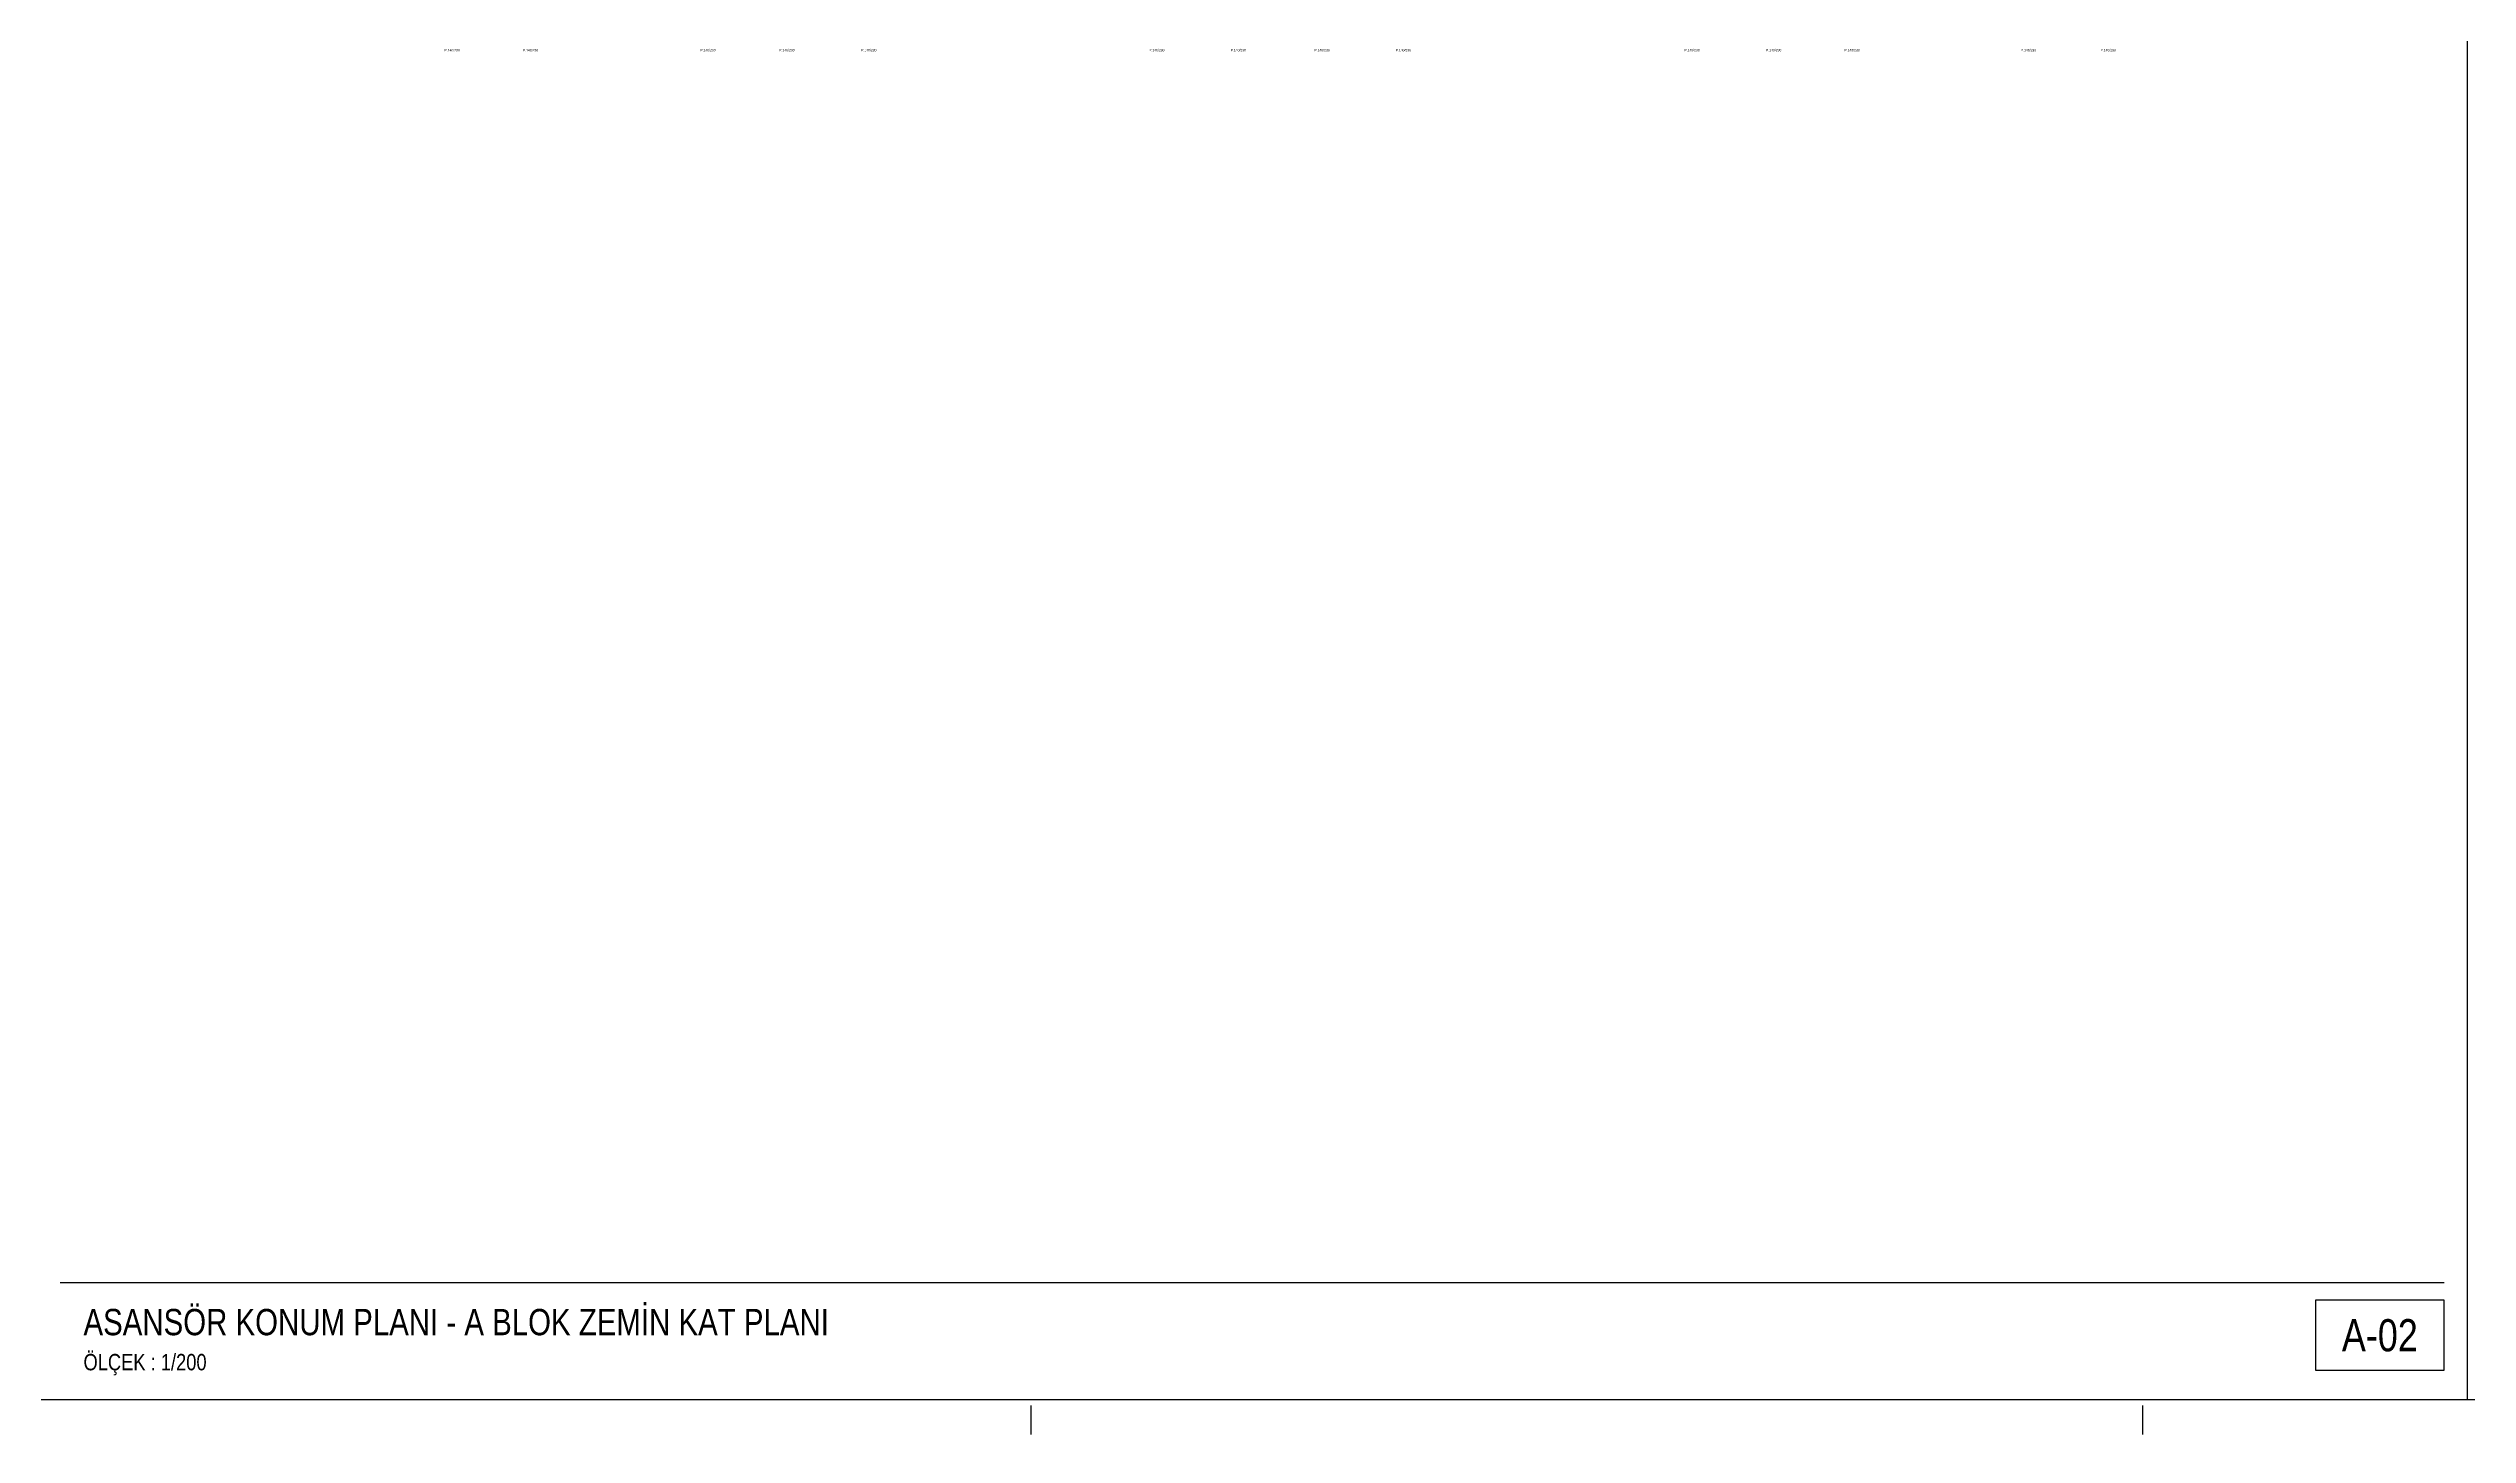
# Model space of a CAD drawing. Header units: centimetres. Extents: x 0 to 12847, y -30 to 2970.
# Drawn here: x 1160 to 3228, y -30 to 1155 of the extents above; entities that cross this region are included whole.
import ezdxf
from ezdxf.enums import TextEntityAlignment as Align

# ---------------------------------------------------------------- set-up
doc = ezdxf.new("R2010")
doc.units = ezdxf.units.CM
doc.linetypes.add('CENTER', pattern=[40, 25, -5, 5, -5])
for name, color, linetype in [('SCOTT-ANTET', 4, 'CONTINUOUS'), ('SCOTT-BASLIK', 5, 'CONTINUOUS'), ('SCOTT-CERCEVE', 7, 'CONTINUOUS'), ('SCOTT-EKSEN', 8, 'CENTER'), ('SCOTT-MIMARI', 8, 'CONTINUOUS')]:
    doc.layers.add(name, color=color, linetype=linetype)
doc.styles.get("Standard").update_dxf_attribs({"font": 'arial.ttf', "width": 0.8})

msp = doc.modelspace()

# ---------------------------------------------------------------- linework, layer by layer
at = {"layer": 'SCOTT-ANTET'}
msp.add_line((1170, 100), (3207.7, 100), dxfattribs=at)
msp.add_lwpolyline([(3097.7, 25), (3207.7, 25), (3207.7, 85), (3097.7, 85)], close=True, dxfattribs=at)
at = {"layer": 'SCOTT-CERCEVE'}
msp.add_line((3227.7, 0), (3227.7, 2970), dxfattribs=at)
for points in [[(0, 0), (12846.6, 0), (12846.6, 2970), (0, 2970)], [(100, 0), (12821.6, 0), (12821.6, 2970), (100, 2970)]]:
    msp.add_lwpolyline(points, close=True, dxfattribs=at)
at = {"layer": 'SCOTT-EKSEN'}
for p, q in [((2000, -30), (2000, -5)), ((2950, -30), (2950, -5))]:
    msp.add_line(p, q, dxfattribs=at)

# ---------------------------------------------------------------- texts
at = {"layer": 'SCOTT-ANTET', "width": 0.8}
msp.add_text('A-02', height=27.5, dxfattribs=at).set_placement((3152.7, 55), align=Align.MIDDLE_CENTER)
msp.add_text('ÖLÇEK : 1/200', height=14, dxfattribs=at).set_placement((1190, 25))
at = {"layer": 'SCOTT-BASLIK', "width": 0.8}
msp.add_text('ASANSÖR KONUM PLANI - A BLOK ZEMİN KAT PLANI', height=22.5, dxfattribs=at).set_placement((1190, 55))
at = {"layer": 'SCOTT-MIMARI', "width": 0.8}
for p in [(1498.6, 1152.7), (1565.6, 1152.7), (1717.2, 1152.8), (1784.7, 1152.8), (1854.7, 1152.8), (2100.9, 1152.8), (2170.5, 1152.8), (2242.1, 1152.8), (2311.6, 1152.8), (2558.3, 1152.8), (2628.1, 1152.8), (2695.1, 1152.8), (2845.9, 1152.8), (2914, 1152.8)]:
    msp.add_text('P.140/230', height=2.05, dxfattribs=at).set_placement(p)

doc.saveas('drawing.dxf')
